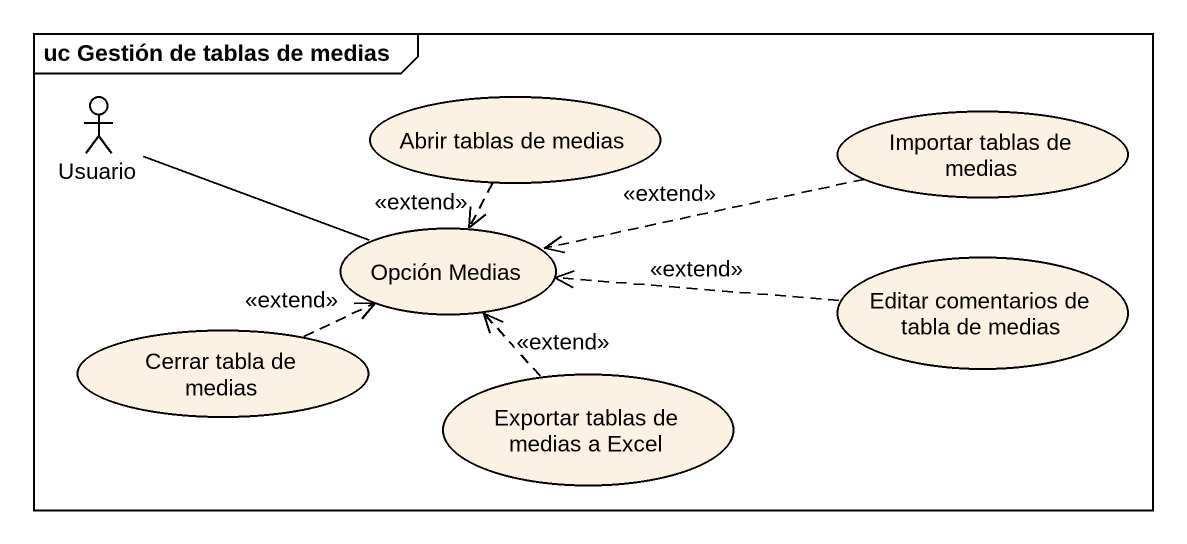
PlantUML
@startuml
mainframe uc Gestión de tablas de medias
actor Usuario
usecase "Abrir tablas de medias" as Abrir_tablas_de_medias
usecase "Importar tablas de medias" as Importar_tablas_de_medias
usecase "Opción Medias" as Opción_Medias
usecase "Cerrar tabla de medias" as Cerrar_tabla_de_medias
usecase "Editar comentarios de tabla de medias" as Editar_comentarios_de_tabla
usecase "Exportar tablas de medias a Excel" as Exportar_tablas_de_medias_a
Abrir_tablas_de_medias ..> Opción_Medias : <<extend>>
Importar_tablas_de_medias .left.> Opción_Medias : <<extend>>
Opción_Medias -left- Usuario
Cerrar_tabla_de_medias .right.> Opción_Medias : <<extend>>
Editar_comentarios_de_tabla .left.> Opción_Medias : <<extend>>
Exportar_tablas_de_medias_a .up.> Opción_Medias : <<extend>>
@enduml
